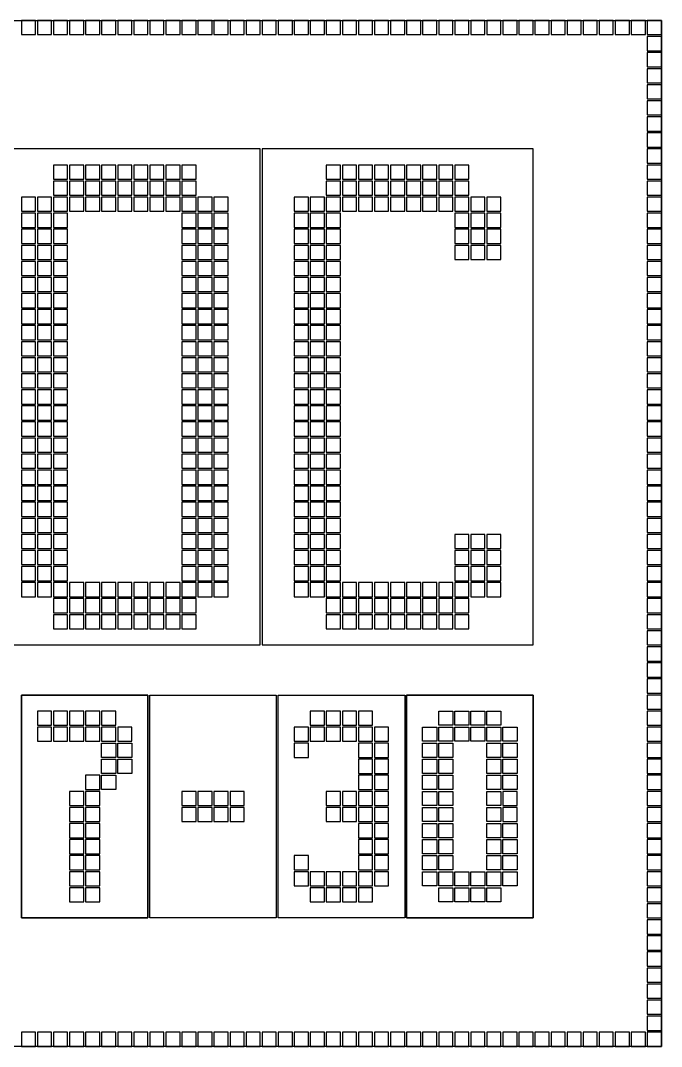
# Model space of a CAD drawing. Header units: inches. Extents: x 125 to 991, y -92 to 487.
# Drawn here: x 848.4 to 855.19, y 464.01 to 474.87 of the extents above; entities that cross this region are included whole.
import ezdxf

# ---------------------------------------------------------------- set-up
doc = ezdxf.new("R2010")
doc.units = ezdxf.units.IN

msp = doc.modelspace()

# ---------------------------------------------------------------- linework, layer by layer
msp.add_lwpolyline([(833.445, 474.869), (855.185, 474.869), (855.185, 464.009), (833.445, 464.009)], close=True)
at = {"color": 2}
for points in [[(848.405, 474.719), (848.555, 474.719), (848.555, 474.869), (848.405, 474.869)], [(848.575, 474.719), (848.725, 474.719), (848.725, 474.869), (848.575, 474.869)], [(848.745, 474.719), (848.895, 474.719), (848.895, 474.869), (848.745, 474.869)], [(848.915, 474.719), (849.065, 474.719), (849.065, 474.869), (848.915, 474.869)], [(849.085, 474.719), (849.235, 474.719), (849.235, 474.869), (849.085, 474.869)], [(849.255, 474.719), (849.405, 474.719), (849.405, 474.869), (849.255, 474.869)], [(849.425, 474.719), (849.575, 474.719), (849.575, 474.869), (849.425, 474.869)], [(849.595, 474.719), (849.745, 474.719), (849.745, 474.869), (849.595, 474.869)], [(849.765, 474.719), (849.915, 474.719), (849.915, 474.869), (849.765, 474.869)], [(849.935, 474.719), (850.085, 474.719), (850.085, 474.869), (849.935, 474.869)], [(850.105, 474.719), (850.255, 474.719), (850.255, 474.869), (850.105, 474.869)], [(850.275, 474.719), (850.425, 474.719), (850.425, 474.869), (850.275, 474.869)], [(850.445, 474.719), (850.595, 474.719), (850.595, 474.869), (850.445, 474.869)], [(850.615, 474.719), (850.765, 474.719), (850.765, 474.869), (850.615, 474.869)], [(850.785, 474.719), (850.935, 474.719), (850.935, 474.869), (850.785, 474.869)], [(850.955, 474.719), (851.105, 474.719), (851.105, 474.869), (850.955, 474.869)], [(851.125, 474.719), (851.275, 474.719), (851.275, 474.869), (851.125, 474.869)], [(851.295, 474.719), (851.445, 474.719), (851.445, 474.869), (851.295, 474.869)], [(851.465, 474.719), (851.615, 474.719), (851.615, 474.869), (851.465, 474.869)], [(851.635, 474.719), (851.785, 474.719), (851.785, 474.869), (851.635, 474.869)], [(851.805, 474.719), (851.955, 474.719), (851.955, 474.869), (851.805, 474.869)], [(851.975, 474.719), (852.125, 474.719), (852.125, 474.869), (851.975, 474.869)], [(852.145, 474.719), (852.295, 474.719), (852.295, 474.869), (852.145, 474.869)], [(852.315, 474.719), (852.465, 474.719), (852.465, 474.869), (852.315, 474.869)], [(852.485, 474.719), (852.635, 474.719), (852.635, 474.869), (852.485, 474.869)], [(852.655, 474.719), (852.805, 474.719), (852.805, 474.869), (852.655, 474.869)], [(852.825, 474.719), (852.975, 474.719), (852.975, 474.869), (852.825, 474.869)], [(852.995, 474.719), (853.145, 474.719), (853.145, 474.869), (852.995, 474.869)], [(853.165, 474.719), (853.315, 474.719), (853.315, 474.869), (853.165, 474.869)], [(853.335, 474.719), (853.485, 474.719), (853.485, 474.869), (853.335, 474.869)], [(853.505, 474.719), (853.655, 474.719), (853.655, 474.869), (853.505, 474.869)], [(853.675, 474.719), (853.825, 474.719), (853.825, 474.869), (853.675, 474.869)], [(853.845, 474.719), (853.995, 474.719), (853.995, 474.869), (853.845, 474.869)], [(854.015, 474.719), (854.165, 474.719), (854.165, 474.869), (854.015, 474.869)], [(854.185, 474.719), (854.335, 474.719), (854.335, 474.869), (854.185, 474.869)], [(854.355, 474.719), (854.505, 474.719), (854.505, 474.869), (854.355, 474.869)], [(854.525, 474.719), (854.675, 474.719), (854.675, 474.869), (854.525, 474.869)], [(854.695, 474.719), (854.845, 474.719), (854.845, 474.869), (854.695, 474.869)], [(854.865, 474.719), (855.015, 474.719), (855.015, 474.869), (854.865, 474.869)], [(855.035, 474.719), (855.185, 474.719), (855.185, 474.869), (855.035, 474.869)], [(855.035, 474.549), (855.185, 474.549), (855.185, 474.699), (855.035, 474.699)], [(855.035, 474.379), (855.185, 474.379), (855.185, 474.529), (855.035, 474.529)], [(855.035, 474.209), (855.185, 474.209), (855.185, 474.359), (855.035, 474.359)], [(855.035, 474.039), (855.185, 474.039), (855.185, 474.189), (855.035, 474.189)], [(855.035, 473.869), (855.185, 473.869), (855.185, 474.019), (855.035, 474.019)], [(855.035, 473.699), (855.185, 473.699), (855.185, 473.849), (855.035, 473.849)], [(855.035, 473.529), (855.185, 473.529), (855.185, 473.679), (855.035, 473.679)], [(855.035, 473.359), (855.185, 473.359), (855.185, 473.509), (855.035, 473.509)], [(848.745, 473.189), (848.895, 473.189), (848.895, 473.339), (848.745, 473.339)], [(848.915, 473.189), (849.065, 473.189), (849.065, 473.339), (848.915, 473.339)], [(849.085, 473.189), (849.235, 473.189), (849.235, 473.339), (849.085, 473.339)], [(849.255, 473.189), (849.405, 473.189), (849.405, 473.339), (849.255, 473.339)], [(849.425, 473.189), (849.575, 473.189), (849.575, 473.339), (849.425, 473.339)], [(849.595, 473.189), (849.745, 473.189), (849.745, 473.339), (849.595, 473.339)], [(849.765, 473.189), (849.915, 473.189), (849.915, 473.339), (849.765, 473.339)], [(849.935, 473.189), (850.085, 473.189), (850.085, 473.339), (849.935, 473.339)], [(850.105, 473.189), (850.255, 473.189), (850.255, 473.339), (850.105, 473.339)], [(851.635, 473.189), (851.785, 473.189), (851.785, 473.339), (851.635, 473.339)], [(851.805, 473.189), (851.955, 473.189), (851.955, 473.339), (851.805, 473.339)], [(851.975, 473.189), (852.125, 473.189), (852.125, 473.339), (851.975, 473.339)], [(852.145, 473.189), (852.295, 473.189), (852.295, 473.339), (852.145, 473.339)], [(852.315, 473.189), (852.465, 473.189), (852.465, 473.339), (852.315, 473.339)], [(852.485, 473.189), (852.635, 473.189), (852.635, 473.339), (852.485, 473.339)], [(852.655, 473.189), (852.805, 473.189), (852.805, 473.339), (852.655, 473.339)], [(852.825, 473.189), (852.975, 473.189), (852.975, 473.339), (852.825, 473.339)], [(852.995, 473.189), (853.145, 473.189), (853.145, 473.339), (852.995, 473.339)], [(855.035, 473.189), (855.185, 473.189), (855.185, 473.339), (855.035, 473.339)], [(848.745, 473.019), (848.895, 473.019), (848.895, 473.169), (848.745, 473.169)], [(848.915, 473.019), (849.065, 473.019), (849.065, 473.169), (848.915, 473.169)], [(849.085, 473.019), (849.235, 473.019), (849.235, 473.169), (849.085, 473.169)], [(849.255, 473.019), (849.405, 473.019), (849.405, 473.169), (849.255, 473.169)], [(849.425, 473.019), (849.575, 473.019), (849.575, 473.169), (849.425, 473.169)], [(849.595, 473.019), (849.745, 473.019), (849.745, 473.169), (849.595, 473.169)], [(849.765, 473.019), (849.915, 473.019), (849.915, 473.169), (849.765, 473.169)], [(849.935, 473.019), (850.085, 473.019), (850.085, 473.169), (849.935, 473.169)], [(850.105, 473.019), (850.255, 473.019), (850.255, 473.169), (850.105, 473.169)], [(851.635, 473.019), (851.785, 473.019), (851.785, 473.169), (851.635, 473.169)], [(851.805, 473.019), (851.955, 473.019), (851.955, 473.169), (851.805, 473.169)], [(851.975, 473.019), (852.125, 473.019), (852.125, 473.169), (851.975, 473.169)], [(852.145, 473.019), (852.295, 473.019), (852.295, 473.169), (852.145, 473.169)], [(852.315, 473.019), (852.465, 473.019), (852.465, 473.169), (852.315, 473.169)], [(852.485, 473.019), (852.635, 473.019), (852.635, 473.169), (852.485, 473.169)], [(852.655, 473.019), (852.805, 473.019), (852.805, 473.169), (852.655, 473.169)], [(852.825, 473.019), (852.975, 473.019), (852.975, 473.169), (852.825, 473.169)], [(852.995, 473.019), (853.145, 473.019), (853.145, 473.169), (852.995, 473.169)], [(855.035, 473.019), (855.185, 473.019), (855.185, 473.169), (855.035, 473.169)], [(848.405, 472.849), (848.555, 472.849), (848.555, 472.999), (848.405, 472.999)], [(848.575, 472.849), (848.725, 472.849), (848.725, 472.999), (848.575, 472.999)], [(848.745, 472.849), (848.895, 472.849), (848.895, 472.999), (848.745, 472.999)], [(848.915, 472.849), (849.065, 472.849), (849.065, 472.999), (848.915, 472.999)], [(849.085, 472.849), (849.235, 472.849), (849.235, 472.999), (849.085, 472.999)], [(849.255, 472.849), (849.405, 472.849), (849.405, 472.999), (849.255, 472.999)], [(849.425, 472.849), (849.575, 472.849), (849.575, 472.999), (849.425, 472.999)], [(849.595, 472.849), (849.745, 472.849), (849.745, 472.999), (849.595, 472.999)], [(849.765, 472.849), (849.915, 472.849), (849.915, 472.999), (849.765, 472.999)], [(849.935, 472.849), (850.085, 472.849), (850.085, 472.999), (849.935, 472.999)], [(850.105, 472.849), (850.255, 472.849), (850.255, 472.999), (850.105, 472.999)], [(850.275, 472.849), (850.425, 472.849), (850.425, 472.999), (850.275, 472.999)], [(850.445, 472.849), (850.595, 472.849), (850.595, 472.999), (850.445, 472.999)], [(851.295, 472.849), (851.445, 472.849), (851.445, 472.999), (851.295, 472.999)], [(851.465, 472.849), (851.615, 472.849), (851.615, 472.999), (851.465, 472.999)], [(851.635, 472.849), (851.785, 472.849), (851.785, 472.999), (851.635, 472.999)], [(851.805, 472.849), (851.955, 472.849), (851.955, 472.999), (851.805, 472.999)], [(851.975, 472.849), (852.125, 472.849), (852.125, 472.999), (851.975, 472.999)], [(852.145, 472.849), (852.295, 472.849), (852.295, 472.999), (852.145, 472.999)], [(852.315, 472.849), (852.465, 472.849), (852.465, 472.999), (852.315, 472.999)], [(852.485, 472.849), (852.635, 472.849), (852.635, 472.999), (852.485, 472.999)], [(852.655, 472.849), (852.805, 472.849), (852.805, 472.999), (852.655, 472.999)], [(852.825, 472.849), (852.975, 472.849), (852.975, 472.999), (852.825, 472.999)], [(852.995, 472.849), (853.145, 472.849), (853.145, 472.999), (852.995, 472.999)], [(853.165, 472.849), (853.315, 472.849), (853.315, 472.999), (853.165, 472.999)], [(853.335, 472.849), (853.485, 472.849), (853.485, 472.999), (853.335, 472.999)], [(855.035, 472.849), (855.185, 472.849), (855.185, 472.999), (855.035, 472.999)], [(848.405, 472.679), (848.555, 472.679), (848.555, 472.829), (848.405, 472.829)], [(848.575, 472.679), (848.725, 472.679), (848.725, 472.829), (848.575, 472.829)], [(848.745, 472.679), (848.895, 472.679), (848.895, 472.829), (848.745, 472.829)], [(850.105, 472.679), (850.255, 472.679), (850.255, 472.829), (850.105, 472.829)], [(850.275, 472.679), (850.425, 472.679), (850.425, 472.829), (850.275, 472.829)], [(850.445, 472.679), (850.595, 472.679), (850.595, 472.829), (850.445, 472.829)], [(851.295, 472.679), (851.445, 472.679), (851.445, 472.829), (851.295, 472.829)], [(851.465, 472.679), (851.615, 472.679), (851.615, 472.829), (851.465, 472.829)], [(851.635, 472.679), (851.785, 472.679), (851.785, 472.829), (851.635, 472.829)], [(852.995, 472.679), (853.145, 472.679), (853.145, 472.829), (852.995, 472.829)], [(853.165, 472.679), (853.315, 472.679), (853.315, 472.829), (853.165, 472.829)], [(853.335, 472.679), (853.485, 472.679), (853.485, 472.829), (853.335, 472.829)], [(855.035, 472.679), (855.185, 472.679), (855.185, 472.829), (855.035, 472.829)], [(848.405, 472.509), (848.555, 472.509), (848.555, 472.659), (848.405, 472.659)], [(848.575, 472.509), (848.725, 472.509), (848.725, 472.659), (848.575, 472.659)], [(848.745, 472.509), (848.895, 472.509), (848.895, 472.659), (848.745, 472.659)], [(850.105, 472.509), (850.255, 472.509), (850.255, 472.659), (850.105, 472.659)], [(850.275, 472.509), (850.425, 472.509), (850.425, 472.659), (850.275, 472.659)], [(850.445, 472.509), (850.595, 472.509), (850.595, 472.659), (850.445, 472.659)], [(851.295, 472.509), (851.445, 472.509), (851.445, 472.659), (851.295, 472.659)], [(851.465, 472.509), (851.615, 472.509), (851.615, 472.659), (851.465, 472.659)], [(851.635, 472.509), (851.785, 472.509), (851.785, 472.659), (851.635, 472.659)], [(852.995, 472.509), (853.145, 472.509), (853.145, 472.659), (852.995, 472.659)], [(853.165, 472.509), (853.315, 472.509), (853.315, 472.659), (853.165, 472.659)], [(853.335, 472.509), (853.485, 472.509), (853.485, 472.659), (853.335, 472.659)], [(855.035, 472.509), (855.185, 472.509), (855.185, 472.659), (855.035, 472.659)], [(848.405, 472.339), (848.555, 472.339), (848.555, 472.489), (848.405, 472.489)], [(848.575, 472.339), (848.725, 472.339), (848.725, 472.489), (848.575, 472.489)], [(848.745, 472.339), (848.895, 472.339), (848.895, 472.489), (848.745, 472.489)], [(850.105, 472.339), (850.255, 472.339), (850.255, 472.489), (850.105, 472.489)], [(850.275, 472.339), (850.425, 472.339), (850.425, 472.489), (850.275, 472.489)], [(850.445, 472.339), (850.595, 472.339), (850.595, 472.489), (850.445, 472.489)], [(851.295, 472.339), (851.445, 472.339), (851.445, 472.489), (851.295, 472.489)], [(851.465, 472.339), (851.615, 472.339), (851.615, 472.489), (851.465, 472.489)], [(851.635, 472.339), (851.785, 472.339), (851.785, 472.489), (851.635, 472.489)], [(852.995, 472.339), (853.145, 472.339), (853.145, 472.489), (852.995, 472.489)], [(853.165, 472.339), (853.315, 472.339), (853.315, 472.489), (853.165, 472.489)], [(853.335, 472.339), (853.485, 472.339), (853.485, 472.489), (853.335, 472.489)], [(855.035, 472.339), (855.185, 472.339), (855.185, 472.489), (855.035, 472.489)], [(848.405, 472.169), (848.555, 472.169), (848.555, 472.319), (848.405, 472.319)], [(848.575, 472.169), (848.725, 472.169), (848.725, 472.319), (848.575, 472.319)], [(848.745, 472.169), (848.895, 472.169), (848.895, 472.319), (848.745, 472.319)], [(850.105, 472.169), (850.255, 472.169), (850.255, 472.319), (850.105, 472.319)], [(850.275, 472.169), (850.425, 472.169), (850.425, 472.319), (850.275, 472.319)], [(850.445, 472.169), (850.595, 472.169), (850.595, 472.319), (850.445, 472.319)], [(851.295, 472.169), (851.445, 472.169), (851.445, 472.319), (851.295, 472.319)], [(851.465, 472.169), (851.615, 472.169), (851.615, 472.319), (851.465, 472.319)], [(851.635, 472.169), (851.785, 472.169), (851.785, 472.319), (851.635, 472.319)], [(855.035, 472.169), (855.185, 472.169), (855.185, 472.319), (855.035, 472.319)], [(848.405, 471.999), (848.555, 471.999), (848.555, 472.149), (848.405, 472.149)], [(848.575, 471.999), (848.725, 471.999), (848.725, 472.149), (848.575, 472.149)], [(848.745, 471.999), (848.895, 471.999), (848.895, 472.149), (848.745, 472.149)], [(850.105, 471.999), (850.255, 471.999), (850.255, 472.149), (850.105, 472.149)], [(850.275, 471.999), (850.425, 471.999), (850.425, 472.149), (850.275, 472.149)], [(850.445, 471.999), (850.595, 471.999), (850.595, 472.149), (850.445, 472.149)], [(851.295, 471.999), (851.445, 471.999), (851.445, 472.149), (851.295, 472.149)], [(851.465, 471.999), (851.615, 471.999), (851.615, 472.149), (851.465, 472.149)], [(851.635, 471.999), (851.785, 471.999), (851.785, 472.149), (851.635, 472.149)], [(855.035, 471.999), (855.185, 471.999), (855.185, 472.149), (855.035, 472.149)], [(848.405, 471.829), (848.555, 471.829), (848.555, 471.979), (848.405, 471.979)], [(848.575, 471.829), (848.725, 471.829), (848.725, 471.979), (848.575, 471.979)], [(848.745, 471.829), (848.895, 471.829), (848.895, 471.979), (848.745, 471.979)], [(850.105, 471.829), (850.255, 471.829), (850.255, 471.979), (850.105, 471.979)], [(850.275, 471.829), (850.425, 471.829), (850.425, 471.979), (850.275, 471.979)], [(850.445, 471.829), (850.595, 471.829), (850.595, 471.979), (850.445, 471.979)], [(851.295, 471.829), (851.445, 471.829), (851.445, 471.979), (851.295, 471.979)], [(851.465, 471.829), (851.615, 471.829), (851.615, 471.979), (851.465, 471.979)], [(851.635, 471.829), (851.785, 471.829), (851.785, 471.979), (851.635, 471.979)], [(855.035, 471.829), (855.185, 471.829), (855.185, 471.979), (855.035, 471.979)], [(848.405, 471.659), (848.555, 471.659), (848.555, 471.809), (848.405, 471.809)], [(848.575, 471.659), (848.725, 471.659), (848.725, 471.809), (848.575, 471.809)], [(848.745, 471.659), (848.895, 471.659), (848.895, 471.809), (848.745, 471.809)], [(850.105, 471.659), (850.255, 471.659), (850.255, 471.809), (850.105, 471.809)], [(850.275, 471.659), (850.425, 471.659), (850.425, 471.809), (850.275, 471.809)], [(850.445, 471.659), (850.595, 471.659), (850.595, 471.809), (850.445, 471.809)], [(851.295, 471.659), (851.445, 471.659), (851.445, 471.809), (851.295, 471.809)], [(851.465, 471.659), (851.615, 471.659), (851.615, 471.809), (851.465, 471.809)], [(851.635, 471.659), (851.785, 471.659), (851.785, 471.809), (851.635, 471.809)], [(855.035, 471.659), (855.185, 471.659), (855.185, 471.809), (855.035, 471.809)], [(848.405, 471.489), (848.555, 471.489), (848.555, 471.639), (848.405, 471.639)], [(848.575, 471.489), (848.725, 471.489), (848.725, 471.639), (848.575, 471.639)], [(848.745, 471.489), (848.895, 471.489), (848.895, 471.639), (848.745, 471.639)], [(850.105, 471.489), (850.255, 471.489), (850.255, 471.639), (850.105, 471.639)], [(850.275, 471.489), (850.425, 471.489), (850.425, 471.639), (850.275, 471.639)], [(850.445, 471.489), (850.595, 471.489), (850.595, 471.639), (850.445, 471.639)], [(851.295, 471.489), (851.445, 471.489), (851.445, 471.639), (851.295, 471.639)], [(851.465, 471.489), (851.615, 471.489), (851.615, 471.639), (851.465, 471.639)], [(851.635, 471.489), (851.785, 471.489), (851.785, 471.639), (851.635, 471.639)], [(855.035, 471.489), (855.185, 471.489), (855.185, 471.639), (855.035, 471.639)], [(848.405, 471.319), (848.555, 471.319), (848.555, 471.469), (848.405, 471.469)], [(848.575, 471.319), (848.725, 471.319), (848.725, 471.469), (848.575, 471.469)], [(848.745, 471.319), (848.895, 471.319), (848.895, 471.469), (848.745, 471.469)], [(850.105, 471.319), (850.255, 471.319), (850.255, 471.469), (850.105, 471.469)], [(850.275, 471.319), (850.425, 471.319), (850.425, 471.469), (850.275, 471.469)], [(850.445, 471.319), (850.595, 471.319), (850.595, 471.469), (850.445, 471.469)], [(851.295, 471.319), (851.445, 471.319), (851.445, 471.469), (851.295, 471.469)], [(851.465, 471.319), (851.615, 471.319), (851.615, 471.469), (851.465, 471.469)], [(851.635, 471.319), (851.785, 471.319), (851.785, 471.469), (851.635, 471.469)], [(855.035, 471.319), (855.185, 471.319), (855.185, 471.469), (855.035, 471.469)], [(848.405, 471.149), (848.555, 471.149), (848.555, 471.299), (848.405, 471.299)], [(848.575, 471.149), (848.725, 471.149), (848.725, 471.299), (848.575, 471.299)], [(848.745, 471.149), (848.895, 471.149), (848.895, 471.299), (848.745, 471.299)], [(850.105, 471.149), (850.255, 471.149), (850.255, 471.299), (850.105, 471.299)], [(850.275, 471.149), (850.425, 471.149), (850.425, 471.299), (850.275, 471.299)], [(850.445, 471.149), (850.595, 471.149), (850.595, 471.299), (850.445, 471.299)], [(851.295, 471.149), (851.445, 471.149), (851.445, 471.299), (851.295, 471.299)], [(851.465, 471.149), (851.615, 471.149), (851.615, 471.299), (851.465, 471.299)], [(851.635, 471.149), (851.785, 471.149), (851.785, 471.299), (851.635, 471.299)], [(855.035, 471.149), (855.185, 471.149), (855.185, 471.299), (855.035, 471.299)], [(848.405, 470.979), (848.555, 470.979), (848.555, 471.129), (848.405, 471.129)], [(848.575, 470.979), (848.725, 470.979), (848.725, 471.129), (848.575, 471.129)], [(848.745, 470.979), (848.895, 470.979), (848.895, 471.129), (848.745, 471.129)], [(850.105, 470.979), (850.255, 470.979), (850.255, 471.129), (850.105, 471.129)], [(850.275, 470.979), (850.425, 470.979), (850.425, 471.129), (850.275, 471.129)], [(850.445, 470.979), (850.595, 470.979), (850.595, 471.129), (850.445, 471.129)], [(851.295, 470.979), (851.445, 470.979), (851.445, 471.129), (851.295, 471.129)], [(851.465, 470.979), (851.615, 470.979), (851.615, 471.129), (851.465, 471.129)], [(851.635, 470.979), (851.785, 470.979), (851.785, 471.129), (851.635, 471.129)], [(855.035, 470.979), (855.185, 470.979), (855.185, 471.129), (855.035, 471.129)], [(848.405, 470.809), (848.555, 470.809), (848.555, 470.959), (848.405, 470.959)], [(848.575, 470.809), (848.725, 470.809), (848.725, 470.959), (848.575, 470.959)], [(848.745, 470.809), (848.895, 470.809), (848.895, 470.959), (848.745, 470.959)], [(850.105, 470.809), (850.255, 470.809), (850.255, 470.959), (850.105, 470.959)], [(850.275, 470.809), (850.425, 470.809), (850.425, 470.959), (850.275, 470.959)], [(850.445, 470.809), (850.595, 470.809), (850.595, 470.959), (850.445, 470.959)], [(851.295, 470.809), (851.445, 470.809), (851.445, 470.959), (851.295, 470.959)], [(851.465, 470.809), (851.615, 470.809), (851.615, 470.959), (851.465, 470.959)], [(851.635, 470.809), (851.785, 470.809), (851.785, 470.959), (851.635, 470.959)], [(855.035, 470.809), (855.185, 470.809), (855.185, 470.959), (855.035, 470.959)], [(848.405, 470.639), (848.555, 470.639), (848.555, 470.789), (848.405, 470.789)], [(848.575, 470.639), (848.725, 470.639), (848.725, 470.789), (848.575, 470.789)], [(848.745, 470.639), (848.895, 470.639), (848.895, 470.789), (848.745, 470.789)], [(850.105, 470.639), (850.255, 470.639), (850.255, 470.789), (850.105, 470.789)], [(850.275, 470.639), (850.425, 470.639), (850.425, 470.789), (850.275, 470.789)], [(850.445, 470.639), (850.595, 470.639), (850.595, 470.789), (850.445, 470.789)], [(851.295, 470.639), (851.445, 470.639), (851.445, 470.789), (851.295, 470.789)], [(851.465, 470.639), (851.615, 470.639), (851.615, 470.789), (851.465, 470.789)], [(851.635, 470.639), (851.785, 470.639), (851.785, 470.789), (851.635, 470.789)], [(855.035, 470.639), (855.185, 470.639), (855.185, 470.789), (855.035, 470.789)], [(848.405, 470.469), (848.555, 470.469), (848.555, 470.619), (848.405, 470.619)], [(848.575, 470.469), (848.725, 470.469), (848.725, 470.619), (848.575, 470.619)], [(848.745, 470.469), (848.895, 470.469), (848.895, 470.619), (848.745, 470.619)], [(850.105, 470.469), (850.255, 470.469), (850.255, 470.619), (850.105, 470.619)], [(850.275, 470.469), (850.425, 470.469), (850.425, 470.619), (850.275, 470.619)], [(850.445, 470.469), (850.595, 470.469), (850.595, 470.619), (850.445, 470.619)], [(851.295, 470.469), (851.445, 470.469), (851.445, 470.619), (851.295, 470.619)], [(851.465, 470.469), (851.615, 470.469), (851.615, 470.619), (851.465, 470.619)], [(851.635, 470.469), (851.785, 470.469), (851.785, 470.619), (851.635, 470.619)], [(855.035, 470.469), (855.185, 470.469), (855.185, 470.619), (855.035, 470.619)], [(848.405, 470.299), (848.555, 470.299), (848.555, 470.449), (848.405, 470.449)], [(848.575, 470.299), (848.725, 470.299), (848.725, 470.449), (848.575, 470.449)], [(848.745, 470.299), (848.895, 470.299), (848.895, 470.449), (848.745, 470.449)], [(850.105, 470.299), (850.255, 470.299), (850.255, 470.449), (850.105, 470.449)], [(850.275, 470.299), (850.425, 470.299), (850.425, 470.449), (850.275, 470.449)], [(850.445, 470.299), (850.595, 470.299), (850.595, 470.449), (850.445, 470.449)], [(851.295, 470.299), (851.445, 470.299), (851.445, 470.449), (851.295, 470.449)], [(851.465, 470.299), (851.615, 470.299), (851.615, 470.449), (851.465, 470.449)], [(851.635, 470.299), (851.785, 470.299), (851.785, 470.449), (851.635, 470.449)], [(855.035, 470.299), (855.185, 470.299), (855.185, 470.449), (855.035, 470.449)], [(848.405, 470.129), (848.555, 470.129), (848.555, 470.279), (848.405, 470.279)], [(848.575, 470.129), (848.725, 470.129), (848.725, 470.279), (848.575, 470.279)], [(848.745, 470.129), (848.895, 470.129), (848.895, 470.279), (848.745, 470.279)], [(850.105, 470.129), (850.255, 470.129), (850.255, 470.279), (850.105, 470.279)], [(850.275, 470.129), (850.425, 470.129), (850.425, 470.279), (850.275, 470.279)], [(850.445, 470.129), (850.595, 470.129), (850.595, 470.279), (850.445, 470.279)], [(851.295, 470.129), (851.445, 470.129), (851.445, 470.279), (851.295, 470.279)], [(851.465, 470.129), (851.615, 470.129), (851.615, 470.279), (851.465, 470.279)], [(851.635, 470.129), (851.785, 470.129), (851.785, 470.279), (851.635, 470.279)], [(855.035, 470.129), (855.185, 470.129), (855.185, 470.279), (855.035, 470.279)], [(848.405, 469.959), (848.555, 469.959), (848.555, 470.109), (848.405, 470.109)], [(848.575, 469.959), (848.725, 469.959), (848.725, 470.109), (848.575, 470.109)], [(848.745, 469.959), (848.895, 469.959), (848.895, 470.109), (848.745, 470.109)], [(850.105, 469.959), (850.255, 469.959), (850.255, 470.109), (850.105, 470.109)], [(850.275, 469.959), (850.425, 469.959), (850.425, 470.109), (850.275, 470.109)], [(850.445, 469.959), (850.595, 469.959), (850.595, 470.109), (850.445, 470.109)], [(851.295, 469.959), (851.445, 469.959), (851.445, 470.109), (851.295, 470.109)], [(851.465, 469.959), (851.615, 469.959), (851.615, 470.109), (851.465, 470.109)], [(851.635, 469.959), (851.785, 469.959), (851.785, 470.109), (851.635, 470.109)], [(855.035, 469.959), (855.185, 469.959), (855.185, 470.109), (855.035, 470.109)], [(848.405, 469.789), (848.555, 469.789), (848.555, 469.939), (848.405, 469.939)], [(848.575, 469.789), (848.725, 469.789), (848.725, 469.939), (848.575, 469.939)], [(848.745, 469.789), (848.895, 469.789), (848.895, 469.939), (848.745, 469.939)], [(850.105, 469.789), (850.255, 469.789), (850.255, 469.939), (850.105, 469.939)], [(850.275, 469.789), (850.425, 469.789), (850.425, 469.939), (850.275, 469.939)], [(850.445, 469.789), (850.595, 469.789), (850.595, 469.939), (850.445, 469.939)], [(851.295, 469.789), (851.445, 469.789), (851.445, 469.939), (851.295, 469.939)], [(851.465, 469.789), (851.615, 469.789), (851.615, 469.939), (851.465, 469.939)], [(851.635, 469.789), (851.785, 469.789), (851.785, 469.939), (851.635, 469.939)], [(855.035, 469.789), (855.185, 469.789), (855.185, 469.939), (855.035, 469.939)], [(848.405, 469.619), (848.555, 469.619), (848.555, 469.769), (848.405, 469.769)], [(848.575, 469.619), (848.725, 469.619), (848.725, 469.769), (848.575, 469.769)], [(848.745, 469.619), (848.895, 469.619), (848.895, 469.769), (848.745, 469.769)], [(850.105, 469.619), (850.255, 469.619), (850.255, 469.769), (850.105, 469.769)], [(850.275, 469.619), (850.425, 469.619), (850.425, 469.769), (850.275, 469.769)], [(850.445, 469.619), (850.595, 469.619), (850.595, 469.769), (850.445, 469.769)], [(851.295, 469.619), (851.445, 469.619), (851.445, 469.769), (851.295, 469.769)], [(851.465, 469.619), (851.615, 469.619), (851.615, 469.769), (851.465, 469.769)], [(851.635, 469.619), (851.785, 469.619), (851.785, 469.769), (851.635, 469.769)], [(855.035, 469.619), (855.185, 469.619), (855.185, 469.769), (855.035, 469.769)], [(848.405, 469.449), (848.555, 469.449), (848.555, 469.599), (848.405, 469.599)], [(848.575, 469.449), (848.725, 469.449), (848.725, 469.599), (848.575, 469.599)], [(848.745, 469.449), (848.895, 469.449), (848.895, 469.599), (848.745, 469.599)], [(850.105, 469.449), (850.255, 469.449), (850.255, 469.599), (850.105, 469.599)], [(850.275, 469.449), (850.425, 469.449), (850.425, 469.599), (850.275, 469.599)], [(850.445, 469.449), (850.595, 469.449), (850.595, 469.599), (850.445, 469.599)], [(851.295, 469.449), (851.445, 469.449), (851.445, 469.599), (851.295, 469.599)], [(851.465, 469.449), (851.615, 469.449), (851.615, 469.599), (851.465, 469.599)], [(851.635, 469.449), (851.785, 469.449), (851.785, 469.599), (851.635, 469.599)], [(855.035, 469.449), (855.185, 469.449), (855.185, 469.599), (855.035, 469.599)], [(848.405, 469.279), (848.555, 469.279), (848.555, 469.429), (848.405, 469.429)], [(848.575, 469.279), (848.725, 469.279), (848.725, 469.429), (848.575, 469.429)], [(848.745, 469.279), (848.895, 469.279), (848.895, 469.429), (848.745, 469.429)], [(850.105, 469.279), (850.255, 469.279), (850.255, 469.429), (850.105, 469.429)], [(850.275, 469.279), (850.425, 469.279), (850.425, 469.429), (850.275, 469.429)], [(850.445, 469.279), (850.595, 469.279), (850.595, 469.429), (850.445, 469.429)], [(851.295, 469.279), (851.445, 469.279), (851.445, 469.429), (851.295, 469.429)], [(851.465, 469.279), (851.615, 469.279), (851.615, 469.429), (851.465, 469.429)], [(851.635, 469.279), (851.785, 469.279), (851.785, 469.429), (851.635, 469.429)], [(852.995, 469.279), (853.145, 469.279), (853.145, 469.429), (852.995, 469.429)], [(853.165, 469.279), (853.315, 469.279), (853.315, 469.429), (853.165, 469.429)], [(853.335, 469.279), (853.485, 469.279), (853.485, 469.429), (853.335, 469.429)], [(855.035, 469.279), (855.185, 469.279), (855.185, 469.429), (855.035, 469.429)], [(848.405, 469.109), (848.555, 469.109), (848.555, 469.259), (848.405, 469.259)], [(848.575, 469.109), (848.725, 469.109), (848.725, 469.259), (848.575, 469.259)], [(848.745, 469.109), (848.895, 469.109), (848.895, 469.259), (848.745, 469.259)], [(850.105, 469.109), (850.255, 469.109), (850.255, 469.259), (850.105, 469.259)], [(850.275, 469.109), (850.425, 469.109), (850.425, 469.259), (850.275, 469.259)], [(850.445, 469.109), (850.595, 469.109), (850.595, 469.259), (850.445, 469.259)], [(851.295, 469.109), (851.445, 469.109), (851.445, 469.259), (851.295, 469.259)], [(851.465, 469.109), (851.615, 469.109), (851.615, 469.259), (851.465, 469.259)], [(851.635, 469.109), (851.785, 469.109), (851.785, 469.259), (851.635, 469.259)], [(852.995, 469.109), (853.145, 469.109), (853.145, 469.259), (852.995, 469.259)], [(853.165, 469.109), (853.315, 469.109), (853.315, 469.259), (853.165, 469.259)], [(853.335, 469.109), (853.485, 469.109), (853.485, 469.259), (853.335, 469.259)], [(855.035, 469.109), (855.185, 469.109), (855.185, 469.259), (855.035, 469.259)], [(848.405, 468.939), (848.555, 468.939), (848.555, 469.089), (848.405, 469.089)], [(848.575, 468.939), (848.725, 468.939), (848.725, 469.089), (848.575, 469.089)], [(848.745, 468.939), (848.895, 468.939), (848.895, 469.089), (848.745, 469.089)], [(850.105, 468.939), (850.255, 468.939), (850.255, 469.089), (850.105, 469.089)], [(850.275, 468.939), (850.425, 468.939), (850.425, 469.089), (850.275, 469.089)], [(850.445, 468.939), (850.595, 468.939), (850.595, 469.089), (850.445, 469.089)], [(851.295, 468.939), (851.445, 468.939), (851.445, 469.089), (851.295, 469.089)], [(851.465, 468.939), (851.615, 468.939), (851.615, 469.089), (851.465, 469.089)], [(851.635, 468.939), (851.785, 468.939), (851.785, 469.089), (851.635, 469.089)], [(852.995, 468.939), (853.145, 468.939), (853.145, 469.089), (852.995, 469.089)], [(853.165, 468.939), (853.315, 468.939), (853.315, 469.089), (853.165, 469.089)], [(853.335, 468.939), (853.485, 468.939), (853.485, 469.089), (853.335, 469.089)], [(855.035, 468.939), (855.185, 468.939), (855.185, 469.089), (855.035, 469.089)], [(848.405, 468.769), (848.555, 468.769), (848.555, 468.919), (848.405, 468.919)], [(848.575, 468.769), (848.725, 468.769), (848.725, 468.919), (848.575, 468.919)], [(848.745, 468.769), (848.895, 468.769), (848.895, 468.919), (848.745, 468.919)], [(848.915, 468.769), (849.065, 468.769), (849.065, 468.919), (848.915, 468.919)], [(849.085, 468.769), (849.235, 468.769), (849.235, 468.919), (849.085, 468.919)], [(849.255, 468.769), (849.405, 468.769), (849.405, 468.919), (849.255, 468.919)], [(849.425, 468.769), (849.575, 468.769), (849.575, 468.919), (849.425, 468.919)], [(849.595, 468.769), (849.745, 468.769), (849.745, 468.919), (849.595, 468.919)], [(849.765, 468.769), (849.915, 468.769), (849.915, 468.919), (849.765, 468.919)], [(849.935, 468.769), (850.085, 468.769), (850.085, 468.919), (849.935, 468.919)], [(850.105, 468.769), (850.255, 468.769), (850.255, 468.919), (850.105, 468.919)], [(850.275, 468.769), (850.425, 468.769), (850.425, 468.919), (850.275, 468.919)], [(850.445, 468.769), (850.595, 468.769), (850.595, 468.919), (850.445, 468.919)], [(851.295, 468.769), (851.445, 468.769), (851.445, 468.919), (851.295, 468.919)], [(851.465, 468.769), (851.615, 468.769), (851.615, 468.919), (851.465, 468.919)], [(851.635, 468.769), (851.785, 468.769), (851.785, 468.919), (851.635, 468.919)], [(851.805, 468.769), (851.955, 468.769), (851.955, 468.919), (851.805, 468.919)], [(851.975, 468.769), (852.125, 468.769), (852.125, 468.919), (851.975, 468.919)], [(852.145, 468.769), (852.295, 468.769), (852.295, 468.919), (852.145, 468.919)], [(852.315, 468.769), (852.465, 468.769), (852.465, 468.919), (852.315, 468.919)], [(852.485, 468.769), (852.635, 468.769), (852.635, 468.919), (852.485, 468.919)], [(852.655, 468.769), (852.805, 468.769), (852.805, 468.919), (852.655, 468.919)], [(852.825, 468.769), (852.975, 468.769), (852.975, 468.919), (852.825, 468.919)], [(852.995, 468.769), (853.145, 468.769), (853.145, 468.919), (852.995, 468.919)], [(853.165, 468.769), (853.315, 468.769), (853.315, 468.919), (853.165, 468.919)], [(853.335, 468.769), (853.485, 468.769), (853.485, 468.919), (853.335, 468.919)], [(855.035, 468.769), (855.185, 468.769), (855.185, 468.919), (855.035, 468.919)], [(848.745, 468.599), (848.895, 468.599), (848.895, 468.749), (848.745, 468.749)], [(848.915, 468.599), (849.065, 468.599), (849.065, 468.749), (848.915, 468.749)], [(849.085, 468.599), (849.235, 468.599), (849.235, 468.749), (849.085, 468.749)], [(849.255, 468.599), (849.405, 468.599), (849.405, 468.749), (849.255, 468.749)], [(849.425, 468.599), (849.575, 468.599), (849.575, 468.749), (849.425, 468.749)], [(849.595, 468.599), (849.745, 468.599), (849.745, 468.749), (849.595, 468.749)], [(849.765, 468.599), (849.915, 468.599), (849.915, 468.749), (849.765, 468.749)], [(849.935, 468.599), (850.085, 468.599), (850.085, 468.749), (849.935, 468.749)], [(850.105, 468.599), (850.255, 468.599), (850.255, 468.749), (850.105, 468.749)], [(851.635, 468.599), (851.785, 468.599), (851.785, 468.749), (851.635, 468.749)], [(851.805, 468.599), (851.955, 468.599), (851.955, 468.749), (851.805, 468.749)], [(851.975, 468.599), (852.125, 468.599), (852.125, 468.749), (851.975, 468.749)], [(852.145, 468.599), (852.295, 468.599), (852.295, 468.749), (852.145, 468.749)], [(852.315, 468.599), (852.465, 468.599), (852.465, 468.749), (852.315, 468.749)], [(852.485, 468.599), (852.635, 468.599), (852.635, 468.749), (852.485, 468.749)], [(852.655, 468.599), (852.805, 468.599), (852.805, 468.749), (852.655, 468.749)], [(852.825, 468.599), (852.975, 468.599), (852.975, 468.749), (852.825, 468.749)], [(852.995, 468.599), (853.145, 468.599), (853.145, 468.749), (852.995, 468.749)], [(855.035, 468.599), (855.185, 468.599), (855.185, 468.749), (855.035, 468.749)], [(848.745, 468.429), (848.895, 468.429), (848.895, 468.579), (848.745, 468.579)], [(848.915, 468.429), (849.065, 468.429), (849.065, 468.579), (848.915, 468.579)], [(849.085, 468.429), (849.235, 468.429), (849.235, 468.579), (849.085, 468.579)], [(849.255, 468.429), (849.405, 468.429), (849.405, 468.579), (849.255, 468.579)], [(849.425, 468.429), (849.575, 468.429), (849.575, 468.579), (849.425, 468.579)], [(849.595, 468.429), (849.745, 468.429), (849.745, 468.579), (849.595, 468.579)], [(849.765, 468.429), (849.915, 468.429), (849.915, 468.579), (849.765, 468.579)], [(849.935, 468.429), (850.085, 468.429), (850.085, 468.579), (849.935, 468.579)], [(850.105, 468.429), (850.255, 468.429), (850.255, 468.579), (850.105, 468.579)], [(851.635, 468.429), (851.785, 468.429), (851.785, 468.579), (851.635, 468.579)], [(851.805, 468.429), (851.955, 468.429), (851.955, 468.579), (851.805, 468.579)], [(851.975, 468.429), (852.125, 468.429), (852.125, 468.579), (851.975, 468.579)], [(852.145, 468.429), (852.295, 468.429), (852.295, 468.579), (852.145, 468.579)], [(852.315, 468.429), (852.465, 468.429), (852.465, 468.579), (852.315, 468.579)], [(852.485, 468.429), (852.635, 468.429), (852.635, 468.579), (852.485, 468.579)], [(852.655, 468.429), (852.805, 468.429), (852.805, 468.579), (852.655, 468.579)], [(852.825, 468.429), (852.975, 468.429), (852.975, 468.579), (852.825, 468.579)], [(852.995, 468.429), (853.145, 468.429), (853.145, 468.579), (852.995, 468.579)], [(855.035, 468.429), (855.185, 468.429), (855.185, 468.579), (855.035, 468.579)], [(855.035, 468.259), (855.185, 468.259), (855.185, 468.409), (855.035, 468.409)], [(855.035, 468.089), (855.185, 468.089), (855.185, 468.239), (855.035, 468.239)], [(855.035, 467.919), (855.185, 467.919), (855.185, 468.069), (855.035, 468.069)], [(855.035, 467.749), (855.185, 467.749), (855.185, 467.899), (855.035, 467.899)], [(855.035, 467.579), (855.185, 467.579), (855.185, 467.729), (855.035, 467.729)], [(848.575, 467.409), (848.725, 467.409), (848.725, 467.559), (848.575, 467.559)], [(848.745, 467.409), (848.895, 467.409), (848.895, 467.559), (848.745, 467.559)], [(848.915, 467.409), (849.065, 467.409), (849.065, 467.559), (848.915, 467.559)], [(849.085, 467.409), (849.235, 467.409), (849.235, 467.559), (849.085, 467.559)], [(849.255, 467.409), (849.405, 467.409), (849.405, 467.559), (849.255, 467.559)], [(851.465, 467.409), (851.615, 467.409), (851.615, 467.559), (851.465, 467.559)], [(851.635, 467.409), (851.785, 467.409), (851.785, 467.559), (851.635, 467.559)], [(851.805, 467.409), (851.955, 467.409), (851.955, 467.559), (851.805, 467.559)], [(851.975, 467.409), (852.125, 467.409), (852.125, 467.559), (851.975, 467.559)], [(852.975, 467.409), (852.825, 467.409), (852.825, 467.559), (852.975, 467.559)], [(853.145, 467.409), (852.995, 467.409), (852.995, 467.559), (853.145, 467.559)], [(853.315, 467.409), (853.165, 467.409), (853.165, 467.559), (853.315, 467.559)], [(853.485, 467.409), (853.335, 467.409), (853.335, 467.559), (853.485, 467.559)], [(855.035, 467.409), (855.185, 467.409), (855.185, 467.559), (855.035, 467.559)], [(848.575, 467.239), (848.725, 467.239), (848.725, 467.389), (848.575, 467.389)], [(848.745, 467.239), (848.895, 467.239), (848.895, 467.389), (848.745, 467.389)], [(848.915, 467.239), (849.065, 467.239), (849.065, 467.389), (848.915, 467.389)], [(849.085, 467.239), (849.235, 467.239), (849.235, 467.389), (849.085, 467.389)], [(849.255, 467.239), (849.405, 467.239), (849.405, 467.389), (849.255, 467.389)], [(849.425, 467.239), (849.575, 467.239), (849.575, 467.389), (849.425, 467.389)], [(851.295, 467.239), (851.445, 467.239), (851.445, 467.389), (851.295, 467.389)], [(851.295, 467.239), (851.445, 467.239), (851.445, 467.389), (851.295, 467.389)], [(851.465, 467.239), (851.615, 467.239), (851.615, 467.389), (851.465, 467.389)], [(851.635, 467.239), (851.785, 467.239), (851.785, 467.389), (851.635, 467.389)], [(851.805, 467.239), (851.955, 467.239), (851.955, 467.389), (851.805, 467.389)], [(851.975, 467.239), (852.125, 467.239), (852.125, 467.389), (851.975, 467.389)], [(852.145, 467.239), (852.295, 467.239), (852.295, 467.389), (852.145, 467.389)], [(852.145, 467.239), (852.295, 467.239), (852.295, 467.389), (852.145, 467.389)], [(852.805, 467.239), (852.655, 467.239), (852.655, 467.389), (852.805, 467.389)], [(852.805, 467.239), (852.655, 467.239), (852.655, 467.389), (852.805, 467.389)], [(852.975, 467.239), (852.825, 467.239), (852.825, 467.389), (852.975, 467.389)], [(853.145, 467.239), (852.995, 467.239), (852.995, 467.389), (853.145, 467.389)], [(853.315, 467.239), (853.165, 467.239), (853.165, 467.389), (853.315, 467.389)], [(853.485, 467.239), (853.335, 467.239), (853.335, 467.389), (853.485, 467.389)], [(853.655, 467.239), (853.505, 467.239), (853.505, 467.389), (853.655, 467.389)], [(853.655, 467.239), (853.505, 467.239), (853.505, 467.389), (853.655, 467.389)], [(855.035, 467.239), (855.185, 467.239), (855.185, 467.389), (855.035, 467.389)], [(849.255, 467.219), (849.405, 467.219), (849.405, 467.069), (849.255, 467.069)], [(849.425, 467.219), (849.575, 467.219), (849.575, 467.069), (849.425, 467.069)], [(851.295, 467.069), (851.445, 467.069), (851.445, 467.219), (851.295, 467.219)], [(851.975, 467.069), (852.125, 467.069), (852.125, 467.219), (851.975, 467.219)], [(852.145, 467.069), (852.295, 467.069), (852.295, 467.219), (852.145, 467.219)], [(852.805, 467.069), (852.655, 467.069), (852.655, 467.219), (852.805, 467.219)], [(852.975, 467.069), (852.825, 467.069), (852.825, 467.219), (852.975, 467.219)], [(853.485, 467.069), (853.335, 467.069), (853.335, 467.219), (853.485, 467.219)], [(853.655, 467.069), (853.505, 467.069), (853.505, 467.219), (853.655, 467.219)], [(855.035, 467.069), (855.185, 467.069), (855.185, 467.219), (855.035, 467.219)], [(849.255, 467.049), (849.405, 467.049), (849.405, 466.899), (849.255, 466.899)], [(849.425, 467.049), (849.575, 467.049), (849.575, 466.899), (849.425, 466.899)], [(851.975, 466.899), (852.125, 466.899), (852.125, 467.049), (851.975, 467.049)], [(852.145, 466.899), (852.295, 466.899), (852.295, 467.049), (852.145, 467.049)], [(852.805, 466.899), (852.655, 466.899), (852.655, 467.049), (852.805, 467.049)], [(852.975, 466.899), (852.825, 466.899), (852.825, 467.049), (852.975, 467.049)], [(853.485, 466.899), (853.335, 466.899), (853.335, 467.049), (853.485, 467.049)], [(853.655, 466.899), (853.505, 466.899), (853.505, 467.049), (853.655, 467.049)], [(855.035, 466.899), (855.185, 466.899), (855.185, 467.049), (855.035, 467.049)], [(849.085, 466.729), (849.235, 466.729), (849.235, 466.879), (849.085, 466.879)], [(849.255, 466.879), (849.405, 466.879), (849.405, 466.729), (849.255, 466.729)], [(851.975, 466.729), (852.125, 466.729), (852.125, 466.879), (851.975, 466.879)], [(852.145, 466.729), (852.295, 466.729), (852.295, 466.879), (852.145, 466.879)], [(852.805, 466.729), (852.655, 466.729), (852.655, 466.879), (852.805, 466.879)], [(852.975, 466.729), (852.825, 466.729), (852.825, 466.879), (852.975, 466.879)], [(853.485, 466.729), (853.335, 466.729), (853.335, 466.879), (853.485, 466.879)], [(853.655, 466.729), (853.505, 466.729), (853.505, 466.879), (853.655, 466.879)], [(855.035, 466.729), (855.185, 466.729), (855.185, 466.879), (855.035, 466.879)], [(848.915, 466.559), (849.065, 466.559), (849.065, 466.709), (848.915, 466.709)], [(849.085, 466.559), (849.235, 466.559), (849.235, 466.709), (849.085, 466.709)], [(850.105, 466.559), (850.255, 466.559), (850.255, 466.709), (850.105, 466.709)], [(850.105, 466.559), (850.255, 466.559), (850.255, 466.709), (850.105, 466.709)], [(850.105, 466.559), (850.255, 466.559), (850.255, 466.709), (850.105, 466.709)], [(850.275, 466.559), (850.425, 466.559), (850.425, 466.709), (850.275, 466.709)], [(850.445, 466.559), (850.595, 466.559), (850.595, 466.709), (850.445, 466.709)], [(850.615, 466.559), (850.765, 466.559), (850.765, 466.709), (850.615, 466.709)], [(850.615, 466.559), (850.765, 466.559), (850.765, 466.709), (850.615, 466.709)], [(850.615, 466.559), (850.765, 466.559), (850.765, 466.709), (850.615, 466.709)], [(851.635, 466.559), (851.785, 466.559), (851.785, 466.709), (851.635, 466.709)], [(851.805, 466.559), (851.955, 466.559), (851.955, 466.709), (851.805, 466.709)], [(851.975, 466.559), (852.125, 466.559), (852.125, 466.709), (851.975, 466.709)], [(851.975, 466.559), (852.125, 466.559), (852.125, 466.709), (851.975, 466.709)], [(851.975, 466.559), (852.125, 466.559), (852.125, 466.709), (851.975, 466.709)], [(852.145, 466.559), (852.295, 466.559), (852.295, 466.709), (852.145, 466.709)], [(852.145, 466.559), (852.295, 466.559), (852.295, 466.709), (852.145, 466.709)], [(852.805, 466.559), (852.655, 466.559), (852.655, 466.709), (852.805, 466.709)], [(852.975, 466.559), (852.825, 466.559), (852.825, 466.709), (852.975, 466.709)], [(852.975, 466.559), (852.825, 466.559), (852.825, 466.709), (852.975, 466.709)], [(852.975, 466.559), (852.825, 466.559), (852.825, 466.709), (852.975, 466.709)], [(853.485, 466.559), (853.335, 466.559), (853.335, 466.709), (853.485, 466.709)], [(853.485, 466.559), (853.335, 466.559), (853.335, 466.709), (853.485, 466.709)], [(853.485, 466.559), (853.335, 466.559), (853.335, 466.709), (853.485, 466.709)], [(853.505, 466.559), (853.655, 466.559), (853.655, 466.709), (853.505, 466.709)], [(855.035, 466.559), (855.185, 466.559), (855.185, 466.709), (855.035, 466.709)], [(848.915, 466.389), (849.065, 466.389), (849.065, 466.539), (848.915, 466.539)], [(849.085, 466.389), (849.235, 466.389), (849.235, 466.539), (849.085, 466.539)], [(850.105, 466.389), (850.255, 466.389), (850.255, 466.539), (850.105, 466.539)], [(850.275, 466.389), (850.425, 466.389), (850.425, 466.539), (850.275, 466.539)], [(850.445, 466.389), (850.595, 466.389), (850.595, 466.539), (850.445, 466.539)], [(850.615, 466.389), (850.765, 466.389), (850.765, 466.539), (850.615, 466.539)], [(851.635, 466.389), (851.785, 466.389), (851.785, 466.539), (851.635, 466.539)], [(851.805, 466.389), (851.955, 466.389), (851.955, 466.539), (851.805, 466.539)], [(851.975, 466.389), (852.125, 466.389), (852.125, 466.539), (851.975, 466.539)], [(852.145, 466.389), (852.295, 466.389), (852.295, 466.539), (852.145, 466.539)], [(852.805, 466.389), (852.655, 466.389), (852.655, 466.539), (852.805, 466.539)], [(852.975, 466.389), (852.825, 466.389), (852.825, 466.539), (852.975, 466.539)], [(853.485, 466.389), (853.335, 466.389), (853.335, 466.539), (853.485, 466.539)], [(853.505, 466.389), (853.655, 466.389), (853.655, 466.539), (853.505, 466.539)], [(855.035, 466.389), (855.185, 466.389), (855.185, 466.539), (855.035, 466.539)], [(848.915, 466.219), (849.065, 466.219), (849.065, 466.369), (848.915, 466.369)], [(849.085, 466.219), (849.235, 466.219), (849.235, 466.369), (849.085, 466.369)], [(851.975, 466.219), (852.125, 466.219), (852.125, 466.369), (851.975, 466.369)], [(852.145, 466.219), (852.295, 466.219), (852.295, 466.369), (852.145, 466.369)], [(852.805, 466.219), (852.655, 466.219), (852.655, 466.369), (852.805, 466.369)], [(852.975, 466.219), (852.825, 466.219), (852.825, 466.369), (852.975, 466.369)], [(853.485, 466.219), (853.335, 466.219), (853.335, 466.369), (853.485, 466.369)], [(853.655, 466.219), (853.505, 466.219), (853.505, 466.369), (853.655, 466.369)], [(855.035, 466.219), (855.185, 466.219), (855.185, 466.369), (855.035, 466.369)], [(848.915, 466.049), (849.065, 466.049), (849.065, 466.199), (848.915, 466.199)], [(849.085, 466.049), (849.235, 466.049), (849.235, 466.199), (849.085, 466.199)], [(851.975, 466.049), (852.125, 466.049), (852.125, 466.199), (851.975, 466.199)], [(852.145, 466.049), (852.295, 466.049), (852.295, 466.199), (852.145, 466.199)], [(852.805, 466.049), (852.655, 466.049), (852.655, 466.199), (852.805, 466.199)], [(852.975, 466.049), (852.825, 466.049), (852.825, 466.199), (852.975, 466.199)], [(853.485, 466.049), (853.335, 466.049), (853.335, 466.199), (853.485, 466.199)], [(853.655, 466.049), (853.505, 466.049), (853.505, 466.199), (853.655, 466.199)], [(855.035, 466.049), (855.185, 466.049), (855.185, 466.199), (855.035, 466.199)], [(848.915, 465.879), (849.065, 465.879), (849.065, 466.029), (848.915, 466.029)], [(849.085, 465.879), (849.235, 465.879), (849.235, 466.029), (849.085, 466.029)], [(851.295, 465.879), (851.445, 465.879), (851.445, 466.029), (851.295, 466.029)], [(851.975, 465.879), (852.125, 465.879), (852.125, 466.029), (851.975, 466.029)], [(852.145, 465.879), (852.295, 465.879), (852.295, 466.029), (852.145, 466.029)], [(852.805, 465.879), (852.655, 465.879), (852.655, 466.029), (852.805, 466.029)], [(852.975, 465.879), (852.825, 465.879), (852.825, 466.029), (852.975, 466.029)], [(853.485, 465.879), (853.335, 465.879), (853.335, 466.029), (853.485, 466.029)], [(853.655, 465.879), (853.505, 465.879), (853.505, 466.029), (853.655, 466.029)], [(855.035, 465.879), (855.185, 465.879), (855.185, 466.029), (855.035, 466.029)], [(848.915, 465.709), (849.065, 465.709), (849.065, 465.859), (848.915, 465.859)], [(849.085, 465.709), (849.235, 465.709), (849.235, 465.859), (849.085, 465.859)], [(851.295, 465.709), (851.445, 465.709), (851.445, 465.859), (851.295, 465.859)], [(851.295, 465.709), (851.445, 465.709), (851.445, 465.859), (851.295, 465.859)], [(851.465, 465.709), (851.615, 465.709), (851.615, 465.859), (851.465, 465.859)], [(851.635, 465.709), (851.785, 465.709), (851.785, 465.859), (851.635, 465.859)], [(851.805, 465.709), (851.955, 465.709), (851.955, 465.859), (851.805, 465.859)], [(851.975, 465.709), (852.125, 465.709), (852.125, 465.859), (851.975, 465.859)], [(851.975, 465.709), (852.125, 465.709), (852.125, 465.859), (851.975, 465.859)], [(851.975, 465.709), (852.125, 465.709), (852.125, 465.859), (851.975, 465.859)], [(852.145, 465.709), (852.295, 465.709), (852.295, 465.859), (852.145, 465.859)], [(852.145, 465.709), (852.295, 465.709), (852.295, 465.859), (852.145, 465.859)], [(852.805, 465.709), (852.655, 465.709), (852.655, 465.859), (852.805, 465.859)], [(852.805, 465.709), (852.655, 465.709), (852.655, 465.859), (852.805, 465.859)], [(852.975, 465.709), (852.825, 465.709), (852.825, 465.859), (852.975, 465.859)], [(852.975, 465.709), (852.825, 465.709), (852.825, 465.859), (852.975, 465.859)], [(852.975, 465.709), (852.825, 465.709), (852.825, 465.859), (852.975, 465.859)], [(853.145, 465.709), (852.995, 465.709), (852.995, 465.859), (853.145, 465.859)], [(853.315, 465.709), (853.165, 465.709), (853.165, 465.859), (853.315, 465.859)], [(853.485, 465.709), (853.335, 465.709), (853.335, 465.859), (853.485, 465.859)], [(853.485, 465.709), (853.335, 465.709), (853.335, 465.859), (853.485, 465.859)], [(853.485, 465.709), (853.335, 465.709), (853.335, 465.859), (853.485, 465.859)], [(853.655, 465.709), (853.505, 465.709), (853.505, 465.859), (853.655, 465.859)], [(853.655, 465.709), (853.505, 465.709), (853.505, 465.859), (853.655, 465.859)], [(855.035, 465.709), (855.185, 465.709), (855.185, 465.859), (855.035, 465.859)], [(848.915, 465.539), (849.065, 465.539), (849.065, 465.689), (848.915, 465.689)], [(849.085, 465.539), (849.235, 465.539), (849.235, 465.689), (849.085, 465.689)], [(851.465, 465.539), (851.615, 465.539), (851.615, 465.689), (851.465, 465.689)], [(851.635, 465.539), (851.785, 465.539), (851.785, 465.689), (851.635, 465.689)], [(851.805, 465.539), (851.955, 465.539), (851.955, 465.689), (851.805, 465.689)], [(851.975, 465.539), (852.125, 465.539), (852.125, 465.689), (851.975, 465.689)], [(852.975, 465.539), (852.825, 465.539), (852.825, 465.689), (852.975, 465.689)], [(853.145, 465.539), (852.995, 465.539), (852.995, 465.689), (853.145, 465.689)], [(853.315, 465.539), (853.165, 465.539), (853.165, 465.689), (853.315, 465.689)], [(853.485, 465.539), (853.335, 465.539), (853.335, 465.689), (853.485, 465.689)], [(855.035, 465.539), (855.185, 465.539), (855.185, 465.689), (855.035, 465.689)], [(855.035, 465.369), (855.185, 465.369), (855.185, 465.519), (855.035, 465.519)], [(855.035, 465.199), (855.185, 465.199), (855.185, 465.349), (855.035, 465.349)], [(855.035, 465.029), (855.185, 465.029), (855.185, 465.179), (855.035, 465.179)], [(855.035, 464.859), (855.185, 464.859), (855.185, 465.009), (855.035, 465.009)], [(855.035, 464.689), (855.185, 464.689), (855.185, 464.839), (855.035, 464.839)], [(855.035, 464.519), (855.185, 464.519), (855.185, 464.669), (855.035, 464.669)], [(855.035, 464.349), (855.185, 464.349), (855.185, 464.499), (855.035, 464.499)], [(855.035, 464.179), (855.185, 464.179), (855.185, 464.329), (855.035, 464.329)], [(848.405, 464.009), (848.555, 464.009), (848.555, 464.159), (848.405, 464.159)], [(848.575, 464.009), (848.725, 464.009), (848.725, 464.159), (848.575, 464.159)], [(848.745, 464.009), (848.895, 464.009), (848.895, 464.159), (848.745, 464.159)], [(848.915, 464.009), (849.065, 464.009), (849.065, 464.159), (848.915, 464.159)], [(849.085, 464.009), (849.235, 464.009), (849.235, 464.159), (849.085, 464.159)], [(849.255, 464.009), (849.405, 464.009), (849.405, 464.159), (849.255, 464.159)], [(849.425, 464.009), (849.575, 464.009), (849.575, 464.159), (849.425, 464.159)], [(849.595, 464.009), (849.745, 464.009), (849.745, 464.159), (849.595, 464.159)], [(849.765, 464.009), (849.915, 464.009), (849.915, 464.159), (849.765, 464.159)], [(849.935, 464.009), (850.085, 464.009), (850.085, 464.159), (849.935, 464.159)], [(850.105, 464.009), (850.255, 464.009), (850.255, 464.159), (850.105, 464.159)], [(850.275, 464.009), (850.425, 464.009), (850.425, 464.159), (850.275, 464.159)], [(850.445, 464.009), (850.595, 464.009), (850.595, 464.159), (850.445, 464.159)], [(850.615, 464.009), (850.765, 464.009), (850.765, 464.159), (850.615, 464.159)], [(850.785, 464.009), (850.935, 464.009), (850.935, 464.159), (850.785, 464.159)], [(850.955, 464.009), (851.105, 464.009), (851.105, 464.159), (850.955, 464.159)], [(851.125, 464.009), (851.275, 464.009), (851.275, 464.159), (851.125, 464.159)], [(851.295, 464.009), (851.445, 464.009), (851.445, 464.159), (851.295, 464.159)], [(851.465, 464.009), (851.615, 464.009), (851.615, 464.159), (851.465, 464.159)], [(851.635, 464.009), (851.785, 464.009), (851.785, 464.159), (851.635, 464.159)], [(851.805, 464.009), (851.955, 464.009), (851.955, 464.159), (851.805, 464.159)], [(851.975, 464.009), (852.125, 464.009), (852.125, 464.159), (851.975, 464.159)], [(852.145, 464.009), (852.295, 464.009), (852.295, 464.159), (852.145, 464.159)], [(852.315, 464.009), (852.465, 464.009), (852.465, 464.159), (852.315, 464.159)], [(852.485, 464.009), (852.635, 464.009), (852.635, 464.159), (852.485, 464.159)], [(852.655, 464.009), (852.805, 464.009), (852.805, 464.159), (852.655, 464.159)], [(852.825, 464.009), (852.975, 464.009), (852.975, 464.159), (852.825, 464.159)], [(852.995, 464.009), (853.145, 464.009), (853.145, 464.159), (852.995, 464.159)], [(853.165, 464.009), (853.315, 464.009), (853.315, 464.159), (853.165, 464.159)], [(853.335, 464.009), (853.485, 464.009), (853.485, 464.159), (853.335, 464.159)], [(853.505, 464.009), (853.655, 464.009), (853.655, 464.159), (853.505, 464.159)], [(853.675, 464.009), (853.825, 464.009), (853.825, 464.159), (853.675, 464.159)], [(853.845, 464.009), (853.995, 464.009), (853.995, 464.159), (853.845, 464.159)], [(854.015, 464.009), (854.165, 464.009), (854.165, 464.159), (854.015, 464.159)], [(854.185, 464.009), (854.335, 464.009), (854.335, 464.159), (854.185, 464.159)], [(854.355, 464.009), (854.505, 464.009), (854.505, 464.159), (854.355, 464.159)], [(854.525, 464.009), (854.675, 464.009), (854.675, 464.159), (854.525, 464.159)], [(854.695, 464.009), (854.845, 464.009), (854.845, 464.159), (854.695, 464.159)], [(854.865, 464.009), (855.015, 464.009), (855.015, 464.159), (854.865, 464.159)], [(855.035, 464.009), (855.185, 464.009), (855.185, 464.159), (855.035, 464.159)]]:
    msp.add_lwpolyline(points, close=True, dxfattribs=at)
at = {"color": 250}
for points in [[(848.065, 468.259), (850.935, 468.259), (850.935, 473.509), (848.065, 473.509)], [(848.065, 468.259), (850.935, 468.259), (850.935, 473.509), (848.065, 473.509)], [(850.955, 468.259), (853.825, 468.259), (853.825, 473.509), (850.955, 473.509)], [(850.955, 468.259), (853.825, 468.259), (853.825, 473.509), (850.955, 473.509)], [(849.745, 467.729), (848.405, 467.729), (848.405, 465.369), (849.745, 465.369)], [(849.745, 467.729), (848.405, 467.729), (848.405, 465.369), (849.745, 465.369)], [(848.405, 467.729), (849.745, 467.729), (849.745, 465.369), (848.405, 465.369)], [(848.405, 467.729), (849.745, 467.729), (849.745, 465.369), (848.405, 465.369)], [(849.765, 467.729), (851.105, 467.729), (851.105, 465.369), (849.765, 465.369)], [(849.765, 467.729), (851.105, 467.729), (851.105, 465.369), (849.765, 465.369)], [(851.125, 467.729), (852.465, 467.729), (852.465, 465.369), (851.125, 465.369)], [(851.125, 467.729), (852.465, 467.729), (852.465, 465.369), (851.125, 465.369)], [(851.125, 467.729), (852.465, 467.729), (852.465, 465.369), (851.125, 465.369)], [(851.125, 467.729), (852.465, 467.729), (852.465, 465.369), (851.125, 465.369)], [(852.485, 467.729), (853.825, 467.729), (853.825, 465.369), (852.485, 465.369)], [(852.485, 467.729), (853.825, 467.729), (853.825, 465.369), (852.485, 465.369)], [(853.825, 467.729), (852.485, 467.729), (852.485, 465.369), (853.825, 465.369)], [(853.825, 467.729), (852.485, 467.729), (852.485, 465.369), (853.825, 465.369)]]:
    msp.add_lwpolyline(points, close=True, dxfattribs=at)

doc.saveas('drawing.dxf')
